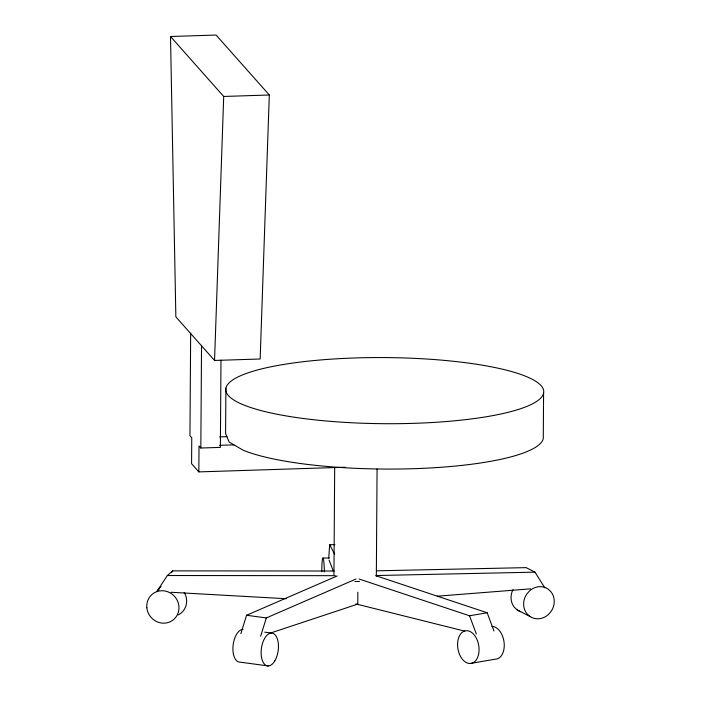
<?xml version="1.0" encoding="UTF-8"?>
<svg xmlns="http://www.w3.org/2000/svg" width="701" height="701" viewBox="0 0 701 701"><rect width="100%" height="100%" fill="white"/><g stroke="black" fill="none" stroke-linecap="round" stroke-linejoin="round"><path stroke-width="1.05" d="M190.663 333.159L189.945 435.759L191.759 437.801L191.583 463.72L198.839 471.896L345.181 467.225M198.839 471.896L199.014 445.976L200.828 448.018L220.368 447.396L220.981 360.077M200.828 448.018L201.546 345.427M225.906 388.091L225.582 433.455L229.157 442.077L243.308 450.287A159.004 33.061 0.4 0 0 418.672 468.513A159.004 33.061 0.4 0 0 543.275 438.537L543.59 393.173A159.004 33.061 0.4 0 0 311.489 360.805A159.004 33.061 0.4 0 0 299.161 417.927A159.004 33.061 0.4 0 0 543.59 393.173M333.939 574.724L334.684 467.549M357.86 592.222L357.773 604.104L269.92 633.231M376.332 576.178L377.077 468.995M214.55 360.454L223.707 96.458L170.501 36.505L216.092 35.05L269.307 94.994L260.15 359L214.55 360.454L175.855 316.861L170.501 36.505M328.743 558.014L329.645 544.721L334.903 544.668M240.864 633.651L246.568 615.268L337.207 575.959M260.623 636.315L266.319 617.932L355.968 579.044M156.849 591.469L167.346 575.521L172.709 570.868L334.14 571.017M171.543 572.638L172.709 570.868M157.62 590.812L159.153 589.48M359.105 579.026L469.539 615.776L487.16 612.762L493.977 631.023M469.872 663.532A16.561 10.541 80.3 0 0 476.759 639.023A16.561 10.541 80.3 0 0 458.323 638.769A16.561 10.541 80.3 0 0 469.872 663.532L495.055 659.22A16.561 10.541 80.3 0 0 504.15 642.948A16.561 10.541 80.3 0 0 491.944 626.379M437.222 596.2L530.631 588.849M223.707 96.458L269.307 94.994M219.632 436.916L226.922 436.679M219.588 445.319L233.959 444.863M376.525 570.816L526.188 567.635L534.994 572.156L544.747 587.745M376.595 575.521L534.994 572.156M323.073 558.057L329.461 557.996M167.346 575.521L335.315 575.679M170.983 592.266L286.218 598.733M246.568 615.268L266.319 617.932M264.733 632.171L271.243 633.047M268.334 665.95L240.119 662.156A16.561 8.465 -82.3 0 1 233.021 646.033A16.561 8.465 -82.3 0 1 243.028 629.253M355.828 603.912L464.719 631.137M375.701 575.661L487.16 612.762M512.957 589.664A16.272 14.712 -62.8 0 0 514.368 607.285L517.242 609.949L529.825 616.398A16.693 15.089 -62.8 0 0 548.471 614.453L551.249 611.211A16.272 14.712 -62.8 0 0 550.933 591.732L548.051 589.068A16.693 15.089 -62.8 0 0 529.404 591.022L526.626 594.264A16.272 14.712 -62.8 0 0 526.942 613.743L529.825 616.398M329.645 544.721L334.701 554.342M329.067 560.046L333.387 571.21M469.539 615.776L476.347 634.037M359.534 581.436A21.205 4.408 0.4 0 1 354.934 581.497M321.768 571.762A16.561 1.332 89.4 0 1 322.942 557.978A16.561 1.332 89.4 0 1 324.388 571.92M184.214 592.398A16.561 15.764 49.1 0 1 178.15 614.961M158.076 589.427A16.561 15.764 49.1 0 1 161.142 586.684M520.738 611.666A16.693 15.089 -62.8 0 1 517.242 609.94M274.81 660.894A16.561 8.465 -82.3 0 0 273.408 633.52A16.561 8.465 -82.3 0 0 261.158 654.077A16.561 8.465 -82.3 0 0 274.81 660.894M146.842 607.776A16.561 15.764 49.1 0 0 172.271 620.578A16.561 15.764 49.1 0 0 169.502 592.511A16.561 15.764 49.1 0 0 146.842 607.776"/></g></svg>
